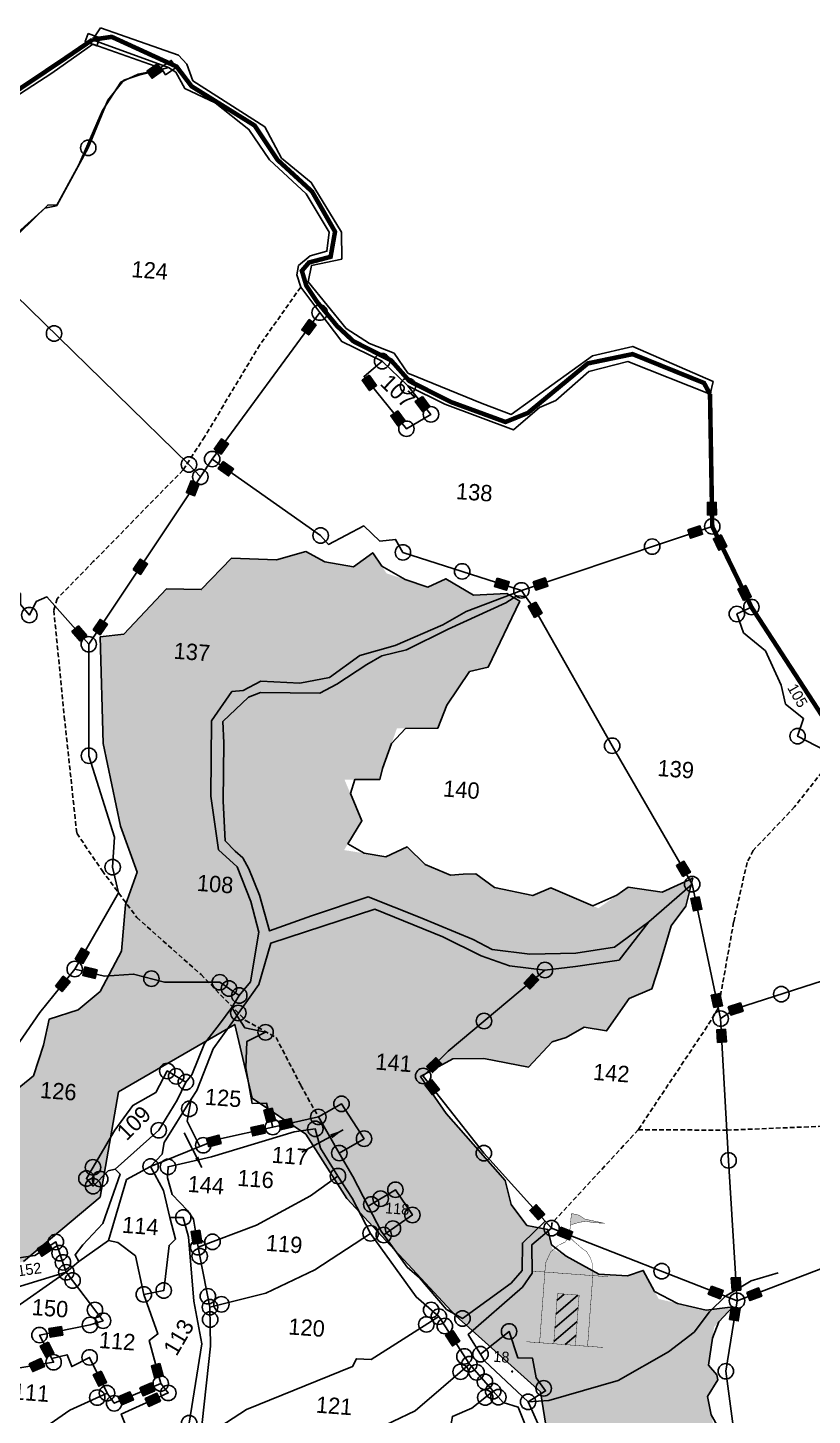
# Model space of a CAD drawing. Header units: metres. Extents: x 29 to 320633, y 17 to 1867657.
# Drawn here: x 318094 to 318957, y 1866072 to 1867597 of the extents above; entities that cross this region are included whole.
import ezdxf

# ---------------------------------------------------------------- set-up
doc = ezdxf.new("R2010")
doc.units = ezdxf.units.M
doc.header["$MEASUREMENT"] = 0
doc.linetypes.add('DASHDOT', pattern=[1, 0.5, -0.25, 0, -0.25])
doc.linetypes.add('DASHED', pattern=[0.75, 0.5, -0.25])
for name, color, linetype in [('LINE_FOOTPATH', 1, 'DASHED'), ('LINE_WATER', 4, 'Continuous'), ('OFF', 1, 'Continuous'), ('POLY_HATCH', 12, 'Continuous'), ('POLY_PARCEL', 6, 'Continuous'), ('POLY_WATER', 4, 'Continuous'), ('SYM_ARROW', 1, 'Continuous'), ('SYM_STONE', 1, 'Continuous'), ('SYM_WELL', 1, 'Continuous'), ('SYM_WORSHIP', 1, 'Continuous'), ('TEXT_PARCEL', 7, 'Continuous'), ('V_BOUND_LINE', 7, 'Continuous'), ('V_BOUND_STREAM_LINE', 7, 'DASHDOT')]:
    doc.layers.add(name, color=color, linetype=linetype)
doc.styles.get("Standard").update_dxf_attribs({"font": 'arial.ttf'})
doc.styles.add('TEXT_MAP', font='KRDEV050.TTF')
doc.dimstyles.get("Standard").update_dxf_attribs({"dimtxt": 0.18, "dimasz": 0.18, "dimexe": 0.18, "dimexo": 0.0625, "dimgap": 0.09, "dimtad": 0, "dimtih": 1, "dimtoh": 1, "dimdec": 4, "dimzin": 0, "dimdsep": 46, "dimtxsty": 'Standard', "dimcen": 0.09, "dimadec": 0, "dimazin": 0, "dimtfac": 1, "dimtdec": 4, "dimtofl": 0, "dimtmove": 0, "dimatfit": 3, "dimfxl": 1, "dimtolj": 1, "dimtzin": 0, "dimarcsym": 0})

# ---------------------------------------------------------------- blocks, each defined once
blk = doc.blocks.new('TEMPLE')
at = {"linetype": 'Continuous'}
blk.add_hatch(color=256, dxfattribs=at).paths.add_polyline_path([(0.282, 5.695), (0.6, 5.748), (0.952, 5.712), (1.393, 5.73), (0.494, 5.853), (0.212, 6.012), (-0.141, 6.064), (-0.149, 5.551), (-0.088, 5.554)])
h = blk.add_hatch(dxfattribs=at)
h.set_pattern_fill('ANSI31', color=256, scale=3.6, style=0)
h.set_pattern_definition([(45, (-94.63405, -100.65248), (-0.318198, 0.318198), [])])
h.paths.add_polyline_path([(-0.511, 2.324), (-0.511, 0), (0.494, 0), (0.494, 2.324)])
at = {"linetype": 'Continuous', "const_width": 0.018}
for points in [[(-0.159, 4.99), (-0.141, 6.064), (0.212, 6.012), (0.494, 5.853), (1.393, 5.73), (0.952, 5.712), (0.6, 5.748), (0.282, 5.695), (-0.088, 5.554), (-0.149, 5.551)], [(-1.164, 3.275), (-1.164, 3.687), (-0.97, 4.216), (-0.635, 4.55), (-0.335, 4.726), (-0.159, 4.99), (0.053, 4.797), (0.459, 4.497), (0.688, 4.356), (0.882, 4.092), (1.023, 3.758), (1.058, 3.275)], [(-1.781, 3.275), (1.746, 3.275)], [(-1.164, 0), (-1.164, 3.275)], [(1.058, 0), (1.058, 3.275)], [(-0.511, 0), (-0.511, 2.324), (0.494, 2.324), (0.494, 0)], [(-1.781, 0), (1.781, 0)]]:
    blk.add_lwpolyline(points, dxfattribs=at)
blk = doc.blocks.new('PAKKAWELL')
blk.add_circle((0, 0), 0.181)
blk = doc.blocks.new('STONE')
blk.add_circle((0, 0), 0.851)
blk = doc.blocks.new('STONESQUAREFILLED')
blk.add_hatch(color=256).paths.add_polyline_path([(0.7, -0.48), (0.7, 0.48), (-0.7, 0.48), (-0.7, -0.48)])
blk.add_lwpolyline([(-0.7, 0.48), (0.7, 0.48), (0.7, -0.48), (-0.7, -0.48)], close=True)
blk = doc.blocks.new('STONESQUARE')
blk.add_lwpolyline([(-0.7, 0.48), (0.7, 0.48), (0.7, -0.48), (-0.7, -0.48)], close=True)
blk = doc.blocks.new('TEXTARROW')
blk.add_leader([(0.04, -0.01), (8.68, -0.01)], dimstyle='Standard', override={"dimtxt": 2.5, "dimasz": 2.5, "dimexe": 1.25, "dimexo": 0.625, "dimgap": 0.625, "dimtad": 1, "dimtih": 0, "dimtoh": 0, "dimzin": 8, "dimcen": 2.5, "dimtofl": 1})
blk = doc.blocks.new('6548')
at = {"layer": 'POLY_HATCH'}
h = blk.add_hatch(dxfattribs=at)
h.set_pattern_fill('ZIGZAG', color=256, scale=5.810502, angle=-5.7146, style=0)
h.set_pattern_definition([(354.2854, (316787.528, 1863830.558), (20.19363, 16.51969), [18.44834, -18.44834]), (84.2854, (316805.885, 1863828.722), (-16.51969, 20.19363), [18.44834, -18.44834])])
h.paths.add_polyline_path([(318365.4, 1866496.9), (318381.9, 1866417.9), (318438.3, 1866377.8), (318480.3, 1866308.1), (318593.6, 1866179.6), (318682, 1866096.1), (318697.8, 1865979.9), (318715.7, 1865876.8), (318735.2, 1865788.8), (318755.4, 1865721.4), (318748.5, 1865673.1), (318745.9, 1865627.3), (318765.7, 1865597), (318794.6, 1865575.6), (318780.3, 1865550.1), (318783.4, 1865518.8), (318806.8, 1865484.1), (318811.6, 1865443), (318847.1, 1865404.3), (318862, 1865367.7), (318854.5, 1865298.9), (318864.5, 1865226.9), (318845.2, 1865164.8), (318877.6, 1865096.1), (318955.4, 1865025.7), (319046.5, 1864978.7), (319118.9, 1864956.7), (319185, 1864963), (319234.3, 1864960.4), (319262.6, 1864987.4), (319256.2, 1865027.3), (319286.2, 1865056.5), (319295.3, 1865100.5), (319284.1, 1865134), (319303.8, 1865167.1), (319300.2, 1865198.5), (319272.2, 1865228.2), (319251.6, 1865250.2), (319264.1, 1865271.7), (319302.3, 1865287.8), (319339.2, 1865236.6), (319370.4, 1865183.2), (319456.8, 1865154.1), (319494.5, 1865131.6), (319533.4, 1865137.3), (319573.7, 1865174.2), (319620.9, 1865124.7), (319645.5, 1865064.8), (319687.6, 1865065.4), (319755.9, 1865121.2), (319854.3, 1865174), (319925.7, 1865232.3), (319962.3, 1865261), (319978.1, 1865283.2), (320001.7, 1865298.5), (320012.5, 1865318.3), (320027.2, 1865344.4), (320041.8, 1865357.3), (320046.1, 1865378.9), (320039.7, 1865402.7), (320029.2, 1865419.2), (320005.2, 1865446), (320010.4, 1865474), (319988.3, 1865506), (319984.5, 1865535), (319989.7, 1865553.3), (319977.8, 1865577.6), (319949.6, 1865593.7), (319947.8, 1865609.3), (319925.3, 1865616.6), (319934.9, 1865646.5), (319941.7, 1865670.1), (319932.6, 1865700.6), (319937.1, 1865745.5), (319932.5, 1865776.9), (319919.5, 1865801.3), (319900.9, 1865824.1), (319898.8, 1865847.5), (319889.8, 1865878.7), (319888, 1865912.5), (319847.7, 1865927), (319836.6, 1865922.1), (319830.8, 1865900.7), (319828.8, 1865884), (319791.5, 1865897.8), (319766.3, 1865929.8), (319750.9, 1865967.7), (319742.8, 1865998.5), (319721.5, 1866023.3), (319716, 1865983.8), (319704.1, 1865975.8), (319696.8, 1865957.4), (319701.1, 1865902.8), (319673.8, 1865887.7), (319681.3, 1865864.6), (319705, 1865836.9), (319705.7, 1865807.3), (319696.8, 1865785.8), (319725.5, 1865701.2), (319758.4, 1865625.6), (319778.4, 1865537.6), (319813.7, 1865521.2), (319830.5, 1865483.1), (319857.2, 1865467.5), (319846.7, 1865441.7), (319812.4, 1865439.6), (319803.5, 1865416.8), (319771.5, 1865393.4), (319743.8, 1865389.7), (319743.1, 1865338.6), (319702.9, 1865326.8), (319665.5, 1865354), (319619.7, 1865420.3), (319585.1, 1865462.4), (319548.5, 1865459.8), (319494.2, 1865484.7), (319483.6, 1865484.8), (319444.9, 1865482.5), (319416, 1865511.2), (319375.5, 1865507.8), (319340.1, 1865517.7), (319314.4, 1865531), (319301.1, 1865531.9), (319258, 1865534.8), (319232.9, 1865552), (319188.8, 1865546), (319170.3, 1865566.1), (319136.3, 1865566.2), (319094.4, 1865549), (319053.1, 1865564.5), (318982.5, 1865547.3), (318954.1, 1865569.3), (318946.4, 1865599.4), (318927.1, 1865644.2), (318933.6, 1865701.5), (318924.3, 1865726.8), (318938.5, 1865777.2), (318909.3, 1865791), (318891.7, 1865819.1), (318910.1, 1865851.9), (318892.8, 1865892.3), (318873.5, 1865914.3), (318872.7, 1865949.3), (318889.7, 1865973.9), (318879.6, 1865995.9), (318864.9, 1866014.7), (318866.3, 1866053.9), (318860.4, 1866086.5), (318871.8, 1866104), (318871.1, 1866109.5), (318862.4, 1866120.2), (318869.4, 1866160.7), (318890, 1866181.7), (318861.3, 1866179), (318811, 1866192.1), (318795.2, 1866223), (318778.1, 1866217.8), (318747.8, 1866220.3), (318698.6, 1866248.7), (318694.5, 1866269.2), (318672.2, 1866274.2), (318655.9, 1866297.2), (318650.1, 1866322.8), (318588.9, 1866396.2), (318562.5, 1866436.2), (318597.5, 1866454.1), (318630.6, 1866453.6), (318678, 1866443.3), (318704.2, 1866469.8), (318719.1, 1866473.8), (318738.9, 1866484.3), (318762.6, 1866479.8), (318787.5, 1866514), (318812, 1866523.4), (318820.8, 1866548.8), (318834.6, 1866590.3), (318850.5, 1866610.8), (318858.8, 1866640.6), (318825.8, 1866626.4), (318789.7, 1866632.8), (318757.2, 1866611.1), (318706.9, 1866634.2), (318687.4, 1866626.4), (318646.9, 1866636), (318627.3, 1866651.3), (318613.7, 1866651.1), (318599.9, 1866650.4), (318573.3, 1866662.7), (318554.5, 1866681.9), (318531.4, 1866671.8), (318487.1, 1866680.2), (318506.9, 1866710.9), (318489.5, 1866755.2), (318526, 1866754.7), (318546.8, 1866808.6), (318590.6, 1866808), (318600.7, 1866832.3), (318626, 1866867.5), (318646.1, 1866871.6), (318681.5, 1866941.4), (318667.8, 1866949.6), (318632.4, 1866949), (318603.1, 1866967.2), (318583.9, 1866958.8), (318540, 1866974.6), (318525.9, 1866997), (318504.7, 1866982.6), (318474.2, 1866988.5), (318454.2, 1867000.1), (318422.9, 1866992.2), (318374.7, 1866995), (318341.6, 1866962.3), (318304.4, 1866964), (318257.5, 1866916.8), (318232.4, 1866914.6), (318232.7, 1866800.6), (318249, 1866711.8), (318265.2, 1866662.1), (318252, 1866627.6), (318246.3, 1866578.2), (318222.5, 1866535.8), (318198.7, 1866517), (318167.4, 1866507.8), (318160.6, 1866479.9), (318149.2, 1866447.7), (318115.6, 1866421.7), (318106.3, 1866385.5), (318090.2, 1866371.3), (318031.7, 1866405.7), (318017.4, 1866434), (317965.7, 1866455.1), (317954, 1866492.9), (317932, 1866477.2), (317919.2, 1866487.4), (317901.6, 1866498.5), (317933.7, 1866574.7), (317998.7, 1866614.7), (318014.8, 1866677.4), (318077.7, 1866731.7), (318088.1, 1866757.1), (318070.4, 1866759.6), (318031.5, 1866772.9), (317995.5, 1866758.8), (317966.5, 1866766.2), (317949.4, 1866767.8), (317945.8, 1866737.1), (317919.2, 1866724.7), (317893.2, 1866725.3), (317867.1, 1866704), (317836.2, 1866699.5), (317814.2, 1866712.1), (317793, 1866728.3), (317769.1, 1866722.3), (317735, 1866727.3), (317707.6, 1866736.3), (317683.2, 1866713.7), (317677.3, 1866688.2), (317685.5, 1866662.1), (317700.5, 1866636.2), (317696.9, 1866607.5), (317685.3, 1866589.7), (317697.8, 1866567.5), (317669.5, 1866511.6), (317684.4, 1866486.8), (317686.7, 1866441.5), (317736.6, 1866389.2), (317800.5, 1866340.7), (317847.9, 1866294), (317878.6, 1866258.8), (317925.8, 1866194.2), (317942, 1866133.8), (317935.6, 1866093.5), (317935.9, 1866093.5), (317952.6, 1866096.4), (317961.5, 1866107.9), (317981.9, 1866144), (318035.2, 1866187.5), (318081.2, 1866237.8), (318133.4, 1866249.4), (318216.9, 1866316.3), (318239.5, 1866428.1)])
h.paths.add_polyline_path([(319039.8, 1865329.5), (319059.3, 1865340.5), (319070.3, 1865348.2), (319074.4, 1865320), (319066, 1865298.9), (319057.9, 1865257), (319067.3, 1865250.4), (319096.7, 1865238.7), (319101.8, 1865213.6), (319099.4, 1865190), (319133.1, 1865166.4), (319140.2, 1865134), (319131.2, 1865082), (319058.5, 1865092.1), (319048.9, 1865107.8), (319048.3, 1865122.2), (319031.1, 1865154.6), (319014.8, 1865176.4), (319027.9, 1865237), (318993.5, 1865259.3), (319002.2, 1865294.4), (318999.7, 1865319.2)], flags=16)
at = {"layer": 'LINE_FOOTPATH', "ltscale": 10}
for points in [[(318456.1, 1867282.5), (318410.9, 1867222.1), (318349.5, 1867125.7), (318325.3, 1867090.3), (318227, 1866995.1), (318187.2, 1866956.5), (318183.5, 1866943.9), (318191.8, 1866830.5), (318201.9, 1866705.4), (318228, 1866664.9), (318263.7, 1866613.9), (318330.8, 1866551.1), (318377.2, 1866500.9), (318409.3, 1866481.9), (318434.4, 1866430.1), (318452.3, 1866395.9)], [(319014.1, 1866767.8), (318969.6, 1866714), (318924.3, 1866668.6), (318917.3, 1866655.9), (318901.3, 1866592.6), (318882.6, 1866501.2), (318870.3, 1866482.1), (318793.7, 1866373.4), (318698.9, 1866275.8), (318698.4, 1866270.7)], [(318793.7, 1866373.4), (318888.4, 1866370.6), (319061.6, 1866373.1), (319166, 1866375.3), (319210.5, 1866373.7)]]:
    blk.add_lwpolyline(points, dxfattribs=at)
at = {"layer": 'LINE_WATER'}
for points in [[(318882.3, 1866193.3), (318910.1, 1866208.9), (318939.4, 1866216.8)], [(318668.6, 1866085.8), (318690.9, 1866086.6), (318765.4, 1866106.1), (318765.4, 1866106.1), (318820.1, 1866135.3), (318847.9, 1866155.7), (318864.7, 1866177.1), (318882.3, 1866193.3)]]:
    blk.add_lwpolyline(points, dxfattribs=at)
at = {"layer": 'OFF'}
for points in [[(318249.4, 1867565.2), (318240.4, 1867552.6)], [(318894.3, 1867170.4), (318890.5, 1867157.1)]]:
    blk.add_lwpolyline(points, dxfattribs=at)
at = {"layer": 'POLY_HATCH'}
for points in [[(318697.8, 1865979.9), (318682, 1866096.1), (318593.6, 1866179.6), (318480.3, 1866308.1), (318438.3, 1866377.8), (318381.9, 1866417.9), (318365.4, 1866496.9), (318365.4, 1866496.9), (318365.4, 1866496.9), (318239.5, 1866428.1), (318216.9, 1866316.3), (318133.4, 1866249.4)], [(318147.6, 1867488.2), (318196.2, 1867517.9), (318240.6, 1867547.7), (318312.6, 1867520.4), (318305.8, 1867517.7), (318288.2, 1867514.7), (318269.5, 1867506.5), (318249.3, 1867476.7), (318222.4, 1867419.3), (318197.3, 1867376.2), (318184.8, 1867373.8), (318155.1, 1867348.2)], [(318115.6, 1866421.7), (318149.2, 1866447.7), (318160.6, 1866479.9), (318167.4, 1866507.8), (318198.7, 1866517), (318222.5, 1866535.8), (318246.3, 1866578.2), (318252, 1866627.6), (318265.2, 1866662.1), (318249, 1866711.8), (318232.7, 1866800.6), (318232.4, 1866914.6), (318257.5, 1866916.8), (318304.4, 1866964), (318341.6, 1866962.3), (318374.7, 1866995), (318422.9, 1866992.2), (318454.2, 1867000.1), (318474.2, 1866988.5), (318504.7, 1866982.6), (318525.9, 1866997), (318535.1, 1866982.4), (318559.9, 1866967.4), (318583.9, 1866958.8), (318603.1, 1866967.2), (318632.4, 1866949), (318667.8, 1866949.6), (318681.5, 1866941.4), (318646.1, 1866871.6), (318626, 1866867.5), (318600.7, 1866832.3), (318590.6, 1866808), (318556.1, 1866808.5), (318540.7, 1866792.7), (318530.4, 1866766.1), (318527.2, 1866754.7), (318500.3, 1866755.1), (318495.3, 1866740.4), (318506.9, 1866710.9), (318491.4, 1866686.8), (318508.3, 1866676.2), (318531.4, 1866671.8), (318554.5, 1866681.9), (318573.3, 1866662.7), (318599.9, 1866650.4), (318613.7, 1866651.1), (318627.3, 1866651.3), (318646.9, 1866636), (318687.4, 1866626.4), (318706.9, 1866634.2), (318751.2, 1866613.8), (318777.1, 1866624.4), (318789.7, 1866632.8), (318825.8, 1866626.4), (318858.8, 1866640.6), (318850.5, 1866610.8), (318834.6, 1866590.3), (318820.8, 1866548.8), (318812, 1866523.4), (318787.5, 1866514), (318762.6, 1866479.8), (318738.9, 1866484.3), (318719.1, 1866473.8), (318704.2, 1866469.8), (318678, 1866443.3), (318630.6, 1866453.6), (318597.5, 1866454.1), (318562.5, 1866436.2), (318588.9, 1866396.2), (318650.1, 1866322.8), (318655.9, 1866297.2), (318672.2, 1866274.2), (318694.5, 1866269.2), (318697.8, 1866252.9), (318713.1, 1866240.4), (318747.8, 1866220.3), (318778.1, 1866217.8), (318795.2, 1866223), (318806.8, 1866200.4), (318831, 1866186.9), (318861.3, 1866179), (318890, 1866181.7), (318874.6, 1866166), (318867.3, 1866148.7), (318862.4, 1866120.2), (318871.1, 1866109.5), (318871.8, 1866104), (318860.4, 1866086.5), (318863.9, 1866066.8), (318870.8, 1866053.5)]]:
    blk.add_lwpolyline(points, dxfattribs=at)
at = {"layer": 'POLY_PARCEL'}
for points in [[(318105.2, 1867328.7), (318132.4, 1867336.8), (318157, 1867348.4), (318172.2, 1867362.1), (318188, 1867377.1), (318198.1, 1867377.3), (318232.9, 1867437.2), (318255, 1867487.6), (318272.8, 1867508.6), (318289, 1867513.3), (318306, 1867517.4), (318320.8, 1867520.7)], [(318343.7, 1867082.7), (318331.9, 1867096.2), (318105.2, 1867328.7)], [(318356.8, 1867101.4), (318475.7, 1867254.9)], [(318541.1, 1867201.3), (318521.4, 1867185.6), (318565.2, 1867128.5), (318591.8, 1867143.2), (318568, 1867174.1)], [(318356.8, 1867101.4), (318343.7, 1867082.7)], [(318683.6, 1866952.7), (318558.1, 1866996.5), (318550.5, 1867010.5), (318533.7, 1867009.2), (318516.9, 1867025.9), (318478.6, 1867007), (318470.6, 1867016.8), (318356.8, 1867101.4)], [(318343.7, 1867082.7), (318219.9, 1866907)], [(318031.5, 1867024.8), (318099.9, 1866987.4), (318106.8, 1866979), (318148.3, 1866962.9), (318147.9, 1866951.4), (318157.2, 1866939.8), (318165, 1866954), (318176.5, 1866958.9), (318219.9, 1866907)], [(318889.3, 1867015.8), (318683.6, 1866952.7)], [(318688, 1866946.2), (318697.8, 1866931.7), (318776.4, 1866784.3), (318858.1, 1866634.3)], [(318928.9, 1866928.6), (318913.2, 1866921.6), (318919.6, 1866901.3), (318942.8, 1866881.3), (318958.7, 1866844.2), (318962.8, 1866824), (318981.6, 1866808.1), (318974.7, 1866789.4), (319014.1, 1866767.8), (319023, 1866775.6)], [(318219.9, 1866907), (318217, 1866787.9), (318242.1, 1866700.1), (318239.3, 1866668.3), (318244.7, 1866640.8), (318196, 1866560.5)], [(318810.7, 1866595.2), (318858.1, 1866634.3)], [(318858.1, 1866634.3), (318884.8, 1866489.9)], [(318884.8, 1866489.9), (318901.1, 1866499.8), (319089.4, 1866555.2), (319205.8, 1866585.5)], [(318196, 1866560.5), (318157.5, 1866515.1), (318074.6, 1866401.3)], [(318196, 1866560.5), (318227.5, 1866552.1), (318258.8, 1866553.5), (318291.4, 1866544.1), (318350.7, 1866542.4), (318371.1, 1866527.7)], [(318691.9, 1866278.3), (318628.1, 1866352.7), (318565.4, 1866436.7), (318592.6, 1866462.6), (318698.4, 1866546.6)], [(318371.1, 1866527.7), (318362.7, 1866515.3)], [(318362.7, 1866515.3), (318368, 1866506.4)], [(318368, 1866506.4), (318376.1, 1866493.1), (318398.2, 1866487.7), (318377.9, 1866478.3), (318376.1, 1866450.4), (318381.9, 1866412.2), (318397.2, 1866412.1), (318403.3, 1866386.3)], [(318884.8, 1866489.9), (318889.4, 1866338.2), (318894.6, 1866188.1)], [(318233.9, 1866345.7), (318226.1, 1866343.9), (318209.7, 1866328.1), (318202.8, 1866336.5), (318234.5, 1866387.4), (318254.2, 1866413.3), (318279.4, 1866426.5), (318292.1, 1866449.1), (318311.6, 1866436.6)], [(318316.7, 1866418.4), (318312.1, 1866394.8), (318325, 1866367.5)], [(318452.3, 1866395.9), (318477.4, 1866409.2), (318500.5, 1866371.4), (318473.7, 1866356.7)], [(318320.3, 1866260), (318383.3, 1866281.9), (318441.8, 1866311.8), (318471.6, 1866332.2)], [(318503.1, 1866299.1), (318532.6, 1866316), (318550.1, 1866288.6), (318518.9, 1866268)], [(318260.9, 1866211.1), (318282.3, 1866214.7), (318289.3, 1866262.8), (318296.4, 1866269.4), (318290.9, 1866292.5)], [(318112.1, 1866251.5), (318145.6, 1866255.7), (318168.4, 1866269.5), (318178.7, 1866236.9)], [(318224.6, 1866269.7), (318234.5, 1866267.3), (318253.1, 1866252.5), (318260.9, 1866211.1)], [(318331.3, 1866195.7), (318391.2, 1866209), (318444.5, 1866232.5), (318504.9, 1866270.1)], [(318894.6, 1866188.1), (318698.4, 1866270.7)], [(318894.6, 1866188.1), (319014, 1866230.2), (319144.8, 1866271.6)], [(318178.7, 1866236.9), (318216.7, 1866184.1), (318202.6, 1866179.9), (318148.4, 1866170.5), (318160.8, 1866145.1)], [(318178.7, 1866236.9), (318192.4, 1866248.1)], [(318276.6, 1866115.5), (318265.3, 1866161.9), (318275, 1866168.6), (318260.9, 1866211.1)], [(318324.2, 1866058.8), (318367.4, 1866085.3), (318482, 1866128.5), (318486.4, 1866136.5), (318502.2, 1866135.3), (318575.5, 1866179.3)], [(318926.4, 1865756.5), (318905.1, 1865885.2), (318880.7, 1866113.1), (318894.6, 1866188.1)], [(318619, 1866138.1), (318650.2, 1866161.6), (318658.7, 1866133.3), (318674.6, 1866132.2), (318677.7, 1866111.2), (318687.5, 1866097), (318668.6, 1866085.8)], [(318160.8, 1866145.1), (318177.3, 1866148.8), (318182, 1866136), (318201.3, 1866145.3), (318218.9, 1866106.6)], [(318160.8, 1866145.1), (318162.7, 1866141.1), (318124.4, 1866135.6)], [(318343.5, 1865999.9), (318499.2, 1866057.7), (318547.8, 1866079.4), (318606.9, 1866127.7)], [(318111, 1866045), (318178.9, 1866089.6), (318218.9, 1866106.6)], [(318218.9, 1866106.6), (318226.3, 1866095.6), (318276.6, 1866115.5)], [(318276.6, 1866115.5), (318284.4, 1866105.2), (318233.6, 1866083.9), (318246.5, 1866048.4)], [(318355.2, 1865940.3), (318510.5, 1866006.9), (318517.6, 1865998.2), (318572.2, 1866031.1), (318567.5, 1866048.6), (318585.1, 1866060.9), (318587.4, 1866072.4), (318608.3, 1866080.6), (318631.5, 1866098.2)]]:
    blk.add_lwpolyline(points, dxfattribs=at)
at = {"layer": 'POLY_WATER'}
for points in [[(318249.4, 1867565.2), (318331.9, 1867533.7), (318340.4, 1867523.7), (318346.4, 1867506), (318422.2, 1867454.8), (318439.2, 1867420.9), (318470.3, 1867394.1), (318501.2, 1867340.1), (318500.7, 1867311.5), (318468.2, 1867305.3), (318464.1, 1867288.1), (318503.5, 1867237.3), (318528, 1867220.7), (318554.1, 1867209.5), (318568.3, 1867187.7), (318646.8, 1867153.2), (318677.5, 1867141), (318766, 1867201.3), (318809.2, 1867210.2), (318894.3, 1867170.4)], [(318240.4, 1867552.6), (318320.8, 1867520.7)], [(318320.8, 1867520.7), (318328.5, 1867515.7), (318337.6, 1867498), (318369.8, 1867481.8), (318405, 1867452.4), (318426.2, 1867419.4), (318464.5, 1867382.1), (318487.9, 1867340.4), (318485.1, 1867320.2), (318466.9, 1867315.8), (318454.5, 1867305.7), (318452.4, 1867296), (318456.1, 1867282.5), (318475.7, 1867254.9)], [(318475.7, 1867254.9), (318498.5, 1867223.3), (318541.1, 1867201.3)], [(318541.1, 1867201.3), (318568, 1867174.1)], [(318568, 1867174.1), (318607, 1867153.6), (318679.6, 1867124.3), (318707.9, 1867147.4), (318725.7, 1867154.6), (318761.7, 1867184.8), (318803.5, 1867194.1), (318890.5, 1867157.1)], [(318371.1, 1866527.7), (318383.3, 1866541.9), (318393.6, 1866594.7), (318386.1, 1866627.9), (318372.3, 1866665.1), (318352.8, 1866684), (318346, 1866741.5), (318348.8, 1866822), (318371.6, 1866852.7), (318383.6, 1866853.4), (318402.6, 1866862.9), (318444.2, 1866859.6), (318476.2, 1866865), (318509.2, 1866887.5), (318547.2, 1866897.3), (318598.9, 1866917.9), (318623.9, 1866931.7), (318683.6, 1866952.7)], [(318688, 1866946.2), (318678.5, 1866947.1), (318666.7, 1866939.9), (318604.3, 1866913.2), (318559.2, 1866892.4), (318532.7, 1866886.5), (318516.6, 1866877.8), (318483.7, 1866857.6), (318465.3, 1866848.6), (318402, 1866850.8), (318389, 1866846.2), (318361.2, 1866821), (318361.4, 1866798), (318359.3, 1866735.7), (318360.4, 1866693.2), (318370.6, 1866681.9), (318378.5, 1866674.7), (318384.8, 1866662.7), (318395.6, 1866634.2), (318405.3, 1866595.8), (318450.5, 1866611), (318511.5, 1866629.5), (318566.6, 1866606), (318622.7, 1866581.2), (318642.5, 1866570.1), (318682.7, 1866564.1), (318731.8, 1866563.9), (318773.2, 1866569), (318810.7, 1866595.2)], [(318683.6, 1866952.7), (318688, 1866946.2)], [(318698.4, 1866546.6), (318660.7, 1866552.2), (318630.7, 1866563.5), (318590.3, 1866585), (318518.2, 1866616.4), (318406.3, 1866582.9), (318392.2, 1866539.1), (318368, 1866506.4)], [(318698.4, 1866546.6), (318731, 1866549.6), (318777.9, 1866555.2), (318810.7, 1866595.2)], [(318362.7, 1866515.3), (318349.2, 1866497.6), (318332.5, 1866477.3), (318318.2, 1866444.4), (318311.6, 1866436.6)], [(318316.7, 1866418.4), (318323, 1866427.5), (318341.9, 1866471.6), (318367.1, 1866505.1)], [(318368, 1866506.4), (318367.1, 1866505.1)], [(318311.6, 1866436.6), (318301.7, 1866417.5), (318281.4, 1866386), (318233.9, 1866345.7)], [(318271.7, 1866347.5), (318284.3, 1866360.5), (318286.8, 1866372.8), (318316.7, 1866418.4)], [(318320.3, 1866260), (318316, 1866290), (318309.9, 1866299.6), (318294, 1866316.9), (318289.4, 1866335.1), (318290.3, 1866346.7), (318337, 1866356.3), (318426, 1866380.5), (318448.7, 1866383.2), (318453.6, 1866362.4), (318471.6, 1866332.2)], [(318403.3, 1866386.3), (318344.9, 1866374.9), (318325, 1866367.5)], [(318452.3, 1866395.9), (318403.3, 1866386.3)], [(318473.7, 1866356.7), (318452.3, 1866395.9)], [(318325, 1866367.5), (318271.7, 1866347.5)], [(318503.1, 1866299.1), (318487.6, 1866331.2), (318473.7, 1866356.7)], [(318233.9, 1866345.7), (318238.8, 1866340.2), (318219.1, 1866288), (318197.2, 1866265.8), (318188.5, 1866255.2), (318192.4, 1866248.1)], [(318224.6, 1866269.7), (318245.5, 1866334.3), (318271.7, 1866347.5)], [(318271.7, 1866347.5), (318284.7, 1866321.5), (318290.9, 1866292.5)], [(318471.6, 1866332.2), (318486.3, 1866308.3), (318504.9, 1866270.1)], [(318518.9, 1866268), (318516.1, 1866272), (318503.1, 1866299.1)], [(318290.9, 1866292.5), (318305.2, 1866292.1), (318310.1, 1866271.2), (318314.3, 1866202.4), (318321.4, 1866156.6), (318305.9, 1866072.4)], [(318192.4, 1866248.1), (318224.6, 1866269.7)], [(318504.9, 1866270.1), (318551.8, 1866200.9), (318575.5, 1866179.3)], [(318691.9, 1866278.3), (318666.8, 1866255.6), (318665.9, 1866226.3), (318653.6, 1866213.2), (318600.8, 1866176.7), (318584.1, 1866186.7), (318555.8, 1866221.3), (318543.2, 1866232.9), (318518.9, 1866268)], [(318619, 1866138.1), (318606.4, 1866159.5), (318665.8, 1866208.6), (318676.3, 1866223.2), (318677, 1866253.5), (318698.4, 1866270.7)], [(318698.4, 1866270.7), (318691.9, 1866278.3)], [(318331.3, 1866195.7), (318321.7, 1866250.4), (318320.3, 1866260)], [(318107.8, 1866180.9), (318114.4, 1866194.5), (318178.7, 1866236.9)], [(318178.7, 1866236.9), (318124.8, 1866221.9)], [(318324.2, 1866058.8), (318319.7, 1866072.7), (318330.8, 1866154), (318331.3, 1866195.7)], [(318575.5, 1866179.3), (318606.9, 1866127.7)], [(318668.6, 1866085.8), (318623.3, 1866130.7), (318619, 1866138.1)], [(318606.9, 1866127.7), (318631.5, 1866098.2)], [(318631.5, 1866098.2), (318641.8, 1866085.8), (318657.7, 1866080.6), (318672.7, 1866040), (318683.5, 1865999.7)], [(318783.9, 1865731.5), (318740, 1865834.7), (318710.9, 1865904.3), (318699, 1865995.3), (318699.6, 1866011.6), (318668.6, 1866085.8)]]:
    blk.add_lwpolyline(points, dxfattribs=at)
at = {"layer": 'V_BOUND_LINE', "const_width": 4.84}
for points in [[(318068.8, 1867465.3), (318106.5, 1867467.3), (318209.9, 1867532.9), (318240.4, 1867552.6)], [(318890.5, 1867157.1), (318889.3, 1867015.8)], [(318889.3, 1867015.8), (318928.9, 1866928.6)], [(318928.9, 1866928.6), (319023, 1866775.6)]]:
    blk.add_lwpolyline(points, dxfattribs=at)
at = {"layer": 'V_BOUND_STREAM_LINE', "ltscale": 10, "const_width": 4.84}
blk.add_lwpolyline([(318240.4, 1867552.6), (318261, 1867555.1), (318329.5, 1867521.6), (318345, 1867500.1), (318411.3, 1867456.5), (318434.8, 1867419.2), (318470.9, 1867384.3), (318494.3, 1867340.9), (318488.9, 1867314.2), (318465.6, 1867308.7), (318457.8, 1867300), (318462.1, 1867284.1), (318472.9, 1867266.9), (318493.9, 1867240.1), (318510.9, 1867223.4), (318550.8, 1867201.8), (318569.7, 1867179.3), (318613.5, 1867155.8), (318671.2, 1867133), (318695.3, 1867142), (318760.8, 1867193.3), (318808.9, 1867202), (318884.4, 1867169.2), (318890.5, 1867157.1)], dxfattribs=at)
at = {"layer": 'SYM_ARROW'}
for p, xscale, yscale, zscale, rotation in [((318326.6, 1866344.8), 4.842085130982279, 4.842085130982279, 4.842085130982279, 115.6730782570793), ((318478.6, 1866381.4), 5.810502157178736, 5.810502157178736, 5.810502157178736, 207.0430954507574)]:
    blk.add_blockref('TEXTARROW', p, dxfattribs=dict(at, xscale=xscale, yscale=yscale, zscale=zscale, rotation=rotation))
at = {"layer": 'SYM_STONE'}
for name, p, xscale, yscale, zscale, rotation in [('STONESQUARE', (318240.4, 1867552.6), 9.684170261964562, 9.684170261964562, 9.684170261964562, 338.3673375048785), ('STONESQUAREFILLED', (318306, 1867517.4), 9.68417026196456, 9.68417026196456, 9.68417026196456, 34.64791506771804), ('STONESQUARE', (318320.8, 1867520.7), 9.68417026196456, 9.68417026196456, 9.68417026196456, 32.81262543979204), ('STONE', (318232.9, 1867437.2), 9.68417026196456, 9.68417026196456, 9.68417026196456, 354.2853873413339), ('STONE', (318475.7, 1867254.9), 9.68417026196456, 9.68417026196456, 9.68417026196456, 354.2853873413339), ('STONE', (318191.3, 1867239.9), 9.68417026196456, 9.68417026196456, 9.68417026196456, 354.2853873413339), ('STONESQUAREFILLED', (318463.8, 1867239.5), 9.68417026196456, 9.68417026196456, 9.68417026196456, 232.2493452571185), ('STONE', (318541.1, 1867201.3), 9.68417026196456, 9.68417026196456, 9.68417026196456, 354.2853873413339), ('STONESQUAREFILLED', (318526.8, 1867178.5), 9.684170261964562, 9.684170261964562, 9.684170261964562, 304.5615248433869), ('STONE', (318568, 1867174.1), 9.68417026196456, 9.68417026196456, 9.68417026196456, 354.2853873413339), ('STONESQUAREFILLED', (318583.1, 1867154.4), 9.684170261964562, 9.684170261964562, 9.684170261964562, 304.5615248433869), ('STONESQUAREFILLED', (318556.5, 1867139.8), 9.684170261964562, 9.684170261964562, 9.684170261964562, 304.5615248433869), ('STONE', (318591.8, 1867143.2), 9.68417026196456, 9.68417026196456, 9.68417026196456, 354.2853873413339), ('STONE', (318565.2, 1867128.5), 9.68417026196456, 9.68417026196456, 9.68417026196456, 354.2853873413339), ('STONE', (318356.8, 1867101.4), 9.68417026196456, 9.68417026196456, 9.68417026196456, 354.2853873413339), ('STONESQUAREFILLED', (318367, 1867114.6), 9.68417026196456, 9.68417026196456, 9.68417026196456, 52.24934525711765), ('STONE', (318331.9, 1867096.2), 9.68417026196456, 9.68417026196456, 9.68417026196456, 354.2853873413339), ('STONESQUAREFILLED', (318371.2, 1867090.7), 9.68417026196456, 9.68417026196456, 9.68417026196456, 323.3540843211225), ('STONE', (318343.7, 1867082.7), 9.68417026196456, 9.68417026196456, 9.68417026196456, 354.2853873413339), ('STONESQUAREFILLED', (318335.3, 1867070.8), 9.68417026196456, 9.68417026196456, 9.68417026196456, 247.0390515325463), ('STONESQUAREFILLED', (318889.4, 1867034.7), 9.68417026196456, 9.68417026196456, 9.68417026196456, 89.48879920309494), ('STONE', (318470.6, 1867016.8), 9.68417026196456, 9.68417026196456, 9.68417026196456, 354.2853873413339), ('STONE', (318889.3, 1867015.8), 9.68417026196456, 9.68417026196456, 9.68417026196456, 354.2853873413339), ('STONE', (318558.1, 1866996.5), 9.68417026196456, 9.68417026196456, 9.68417026196456, 354.2853873413339), ('STONESQUAREFILLED', (318870.9, 1867010.2), 9.684170261964562, 9.684170261964562, 9.684170261964562, 16.71776293345668), ('STONESQUAREFILLED', (318897.2, 1866998.3), 9.68417026196456, 9.68417026196456, 9.68417026196456, 294.463518029286), ('STONESQUAREFILLED', (318277.2, 1866988.4), 9.68417026196456, 9.68417026196456, 9.68417026196456, 54.84020310884477), ('STONE', (318824.5, 1866995.9), 9.68417026196456, 9.68417026196456, 9.68417026196456, 354.2853873413339), ('STONE', (318620.9, 1866974.6), 9.68417026196456, 9.68417026196456, 9.68417026196456, 354.2853873413339), ('STONESQUAREFILLED', (318662.9, 1866959.9), 9.684170261964562, 9.684170261964562, 9.684170261964562, 340.7563450893547), ('STONE', (318683.6, 1866952.7), 9.68417026196456, 9.68417026196456, 9.68417026196456, 354.2853873413339), ('STONESQUAREFILLED', (318704.2, 1866959), 9.68417026196456, 9.68417026196456, 9.68417026196456, 17.23835811636232), ('STONE', (318157.2, 1866939.8), 9.68417026196456, 9.68417026196456, 9.68417026196456, 354.2853873413339), ('STONESQUAREFILLED', (318922, 1866943.8), 9.684170261964562, 9.684170261964562, 9.684170261964562, 114.463518029286), ('STONESQUAREFILLED', (318232.6, 1866925), 9.68417026196456, 9.68417026196456, 9.68417026196456, 54.84020310884454), ('STONESQUAREFILLED', (318697.8, 1866931.7), 9.68417026196456, 9.68417026196456, 9.68417026196456, 298.0969421207969), ('STONE', (318928.9, 1866928.6), 9.68417026196456, 9.68417026196456, 9.68417026196456, 354.2853873413339), ('STONESQUAREFILLED', (318210.1, 1866918.7), 9.68417026196456, 9.68417026196456, 9.68417026196456, 129.9504928819444), ('STONE', (318913.2, 1866921.6), 9.68417026196456, 9.68417026196456, 9.68417026196456, 354.2853873413339), ('STONE', (318219.9, 1866907), 9.68417026196456, 9.68417026196456, 9.68417026196456, 354.2853873413339), ('STONE', (318974.7, 1866789.4), 9.68417026196456, 9.68417026196456, 9.68417026196456, 354.2853873413339), ('STONE', (318217, 1866787.9), 9.68417026196456, 9.68417026196456, 9.68417026196456, 354.2853873413339), ('STONE', (318776.4, 1866784.3), 9.68417026196456, 9.68417026196456, 9.68417026196456, 354.2853873413339), ('STONE', (318239.3, 1866668.3), 9.68417026196456, 9.68417026196456, 9.68417026196456, 354.2853873413339), ('STONESQUAREFILLED', (318849.1, 1866650.8), 9.68417026196456, 9.68417026196456, 9.68417026196456, 118.5659500259891), ('STONE', (318858.1, 1866634.3), 9.68417026196456, 9.68417026196456, 9.68417026196456, 354.2853873413339), ('STONESQUAREFILLED', (318862, 1866613.1), 9.68417026196456, 9.68417026196456, 9.68417026196456, 280.4720773602393), ('STONESQUAREFILLED', (318204.4, 1866574.4), 9.684170261964562, 9.684170261964562, 9.684170261964562, 58.73756872799224), ('STONE', (318196, 1866560.5), 9.68417026196456, 9.68417026196456, 9.68417026196456, 354.2853873413339), ('STONESQUAREFILLED', (318212.1, 1866556.2), 9.684170261964562, 9.684170261964562, 9.684170261964562, 345.1833035811139), ('STONESQUAREFILLED', (318182.8, 1866544.9), 9.684170261964562, 9.684170261964562, 9.684170261964562, 49.76366792224488), ('STONE', (318277.7, 1866548.1), 9.68417026196456, 9.68417026196456, 9.68417026196456, 354.2853873413339), ('STONE', (318350.7, 1866542.4), 9.68417026196456, 9.68417026196456, 9.68417026196456, 354.2853873413339), ('STONE', (318698.4, 1866546.6), 9.68417026196456, 9.68417026196456, 9.68417026196456, 354.2853873413339), ('STONE', (318360.3, 1866535.5), 9.68417026196456, 9.68417026196456, 9.68417026196456, 354.2853873413339), ('STONE', (318371.1, 1866527.7), 9.68417026196456, 9.68417026196456, 9.68417026196456, 354.2853873413339), ('STONESQUAREFILLED', (318683.4, 1866534.7), 9.68417026196456, 9.68417026196456, 9.68417026196456, 44.78102557706759), ('STONE', (318369.6, 1866509.1), 9.68417026196456, 9.68417026196456, 9.68417026196456, 354.2853873413339), ('STONESQUAREFILLED', (318881.2, 1866509.3), 9.68417026196456, 9.68417026196456, 9.68417026196456, 100.4720773602393), ('STONE', (318950.3, 1866514.3), 9.68417026196456, 9.68417026196456, 9.68417026196456, 354.2853873413339), ('STONE', (318631.9, 1866493.8), 9.68417026196456, 9.68417026196456, 9.68417026196456, 354.2853873413339), ('STONESQUAREFILLED', (318901.1, 1866499.8), 9.684170261964562, 9.684170261964562, 9.684170261964562, 16.39431756758832), ('STONE', (318398.2, 1866487.7), 9.68417026196456, 9.68417026196456, 9.68417026196456, 354.2853873413339), ('STONE', (318884.8, 1866489.9), 9.68417026196456, 9.68417026196456, 9.68417026196456, 354.2853873413339), ('STONESQUAREFILLED', (318885.4, 1866471.5), 9.684170261964558, 9.684170261964558, 9.684170261964558, 271.7235533085228), ('STONE', (318292.1, 1866449.1), 9.68417026196456, 9.68417026196456, 9.68417026196456, 354.2853873413339), ('STONE', (318301.5, 1866443.1), 9.68417026196456, 9.68417026196456, 9.68417026196456, 354.2853873413339), ('STONE', (318311.6, 1866436.6), 9.68417026196456, 9.68417026196456, 9.68417026196456, 354.2853873413339), ('STONE', (318565.4, 1866436.7), 9.68417026196456, 9.68417026196456, 9.68417026196456, 354.2853873413339), ('STONESQUAREFILLED', (318577.4, 1866448.1), 9.68417026196456, 9.68417026196456, 9.68417026196456, 42.55483970153584), ('STONESQUAREFILLED', (318574.6, 1866424.5), 9.68417026196456, 9.68417026196456, 9.68417026196456, 306.7312280315506), ('STONE', (318314.6, 1866408), 9.68417026196456, 9.68417026196456, 9.68417026196456, 354.2853873413339), ('STONE', (318477.4, 1866409.2), 9.68417026196456, 9.68417026196456, 9.68417026196456, 354.2853873413339), ('STONESQUAREFILLED', (318400.3, 1866398.9), 9.684170261964562, 9.684170261964562, 9.684170261964562, 283.3134056179056), ('STONE', (318452.3, 1866395.9), 9.68417026196456, 9.68417026196456, 9.68417026196456, 354.2853873413339), ('STONE', (318281.4, 1866386), 9.68417026196456, 9.68417026196456, 9.68417026196456, 354.2853873413339), ('STONESQUAREFILLED', (318387.4, 1866383.2), 9.684170261964558, 9.684170261964558, 9.684170261964558, 11.0477004031634), ('STONE', (318403.3, 1866386.3), 9.68417026196456, 9.68417026196456, 9.68417026196456, 354.2853873413339), ('STONESQUAREFILLED', (318417.4, 1866389.1), 9.684170261964562, 9.684170261964562, 9.684170261964562, 11.04770040423426), ('STONE', (318448.7, 1866383.2), 9.68417026196456, 9.68417026196456, 9.68417026196456, 354.2853873413339), ('STONE', (318328.5, 1866368.8), 9.68417026196456, 9.68417026196456, 9.68417026196456, 354.2853873413339), ('STONESQUAREFILLED', (318340, 1866373.1), 9.68417026196456, 9.68417026196456, 9.68417026196456, 13.7498443230013), ('STONE', (318500.5, 1866371.4), 9.68417026196456, 9.68417026196456, 9.68417026196456, 354.2853873413339), ('STONE', (318210.1, 1866348.2), 9.68417026196456, 9.68417026196456, 9.68417026196456, 354.2853873413339), ('STONE', (318271.7, 1866347.5), 9.68417026196456, 9.68417026196456, 9.68417026196456, 354.2853873413339), ('STONE', (318290.3, 1866346.7), 9.68417026196456, 9.68417026196456, 9.68417026196456, 354.2853873413339), ('STONE', (318473.7, 1866356.7), 9.68417026196456, 9.68417026196456, 9.68417026196456, 354.2853873413339), ('STONE', (318628.1, 1866352.7), 9.68417026196456, 9.68417026196456, 9.68417026196456, 354.2853873413339), ('STONE', (318202.8, 1866336.5), 9.68417026196456, 9.68417026196456, 9.68417026196456, 354.2853873413339), ('STONE', (318217.4, 1866335.5), 9.68417026196456, 9.68417026196456, 9.68417026196456, 354.2853873413339), ('STONE', (318471.6, 1866332.2), 9.68417026196456, 9.68417026196456, 9.68417026196456, 354.2853873413339), ('STONE', (318889.4, 1866338.2), 9.68417026196456, 9.68417026196456, 9.68417026196456, 354.2853873413339), ('STONE', (318209.7, 1866328.1), 9.68417026196456, 9.68417026196456, 9.68417026196456, 354.2853873413339), ('STONE', (318532.6, 1866316), 9.68417026196456, 9.68417026196456, 9.68417026196456, 354.2853873413339), ('STONE', (318506.4, 1866301), 9.68417026196456, 9.68417026196456, 9.68417026196456, 354.2853873413339), ('STONE', (318516.6, 1866306.9), 9.68417026196456, 9.68417026196456, 9.68417026196456, 354.2853873413339), ('STONE', (318305.2, 1866292.1), 9.68417026196456, 9.68417026196456, 9.68417026196456, 354.2853873413339), ('STONE', (318550.1, 1866288.6), 9.68417026196456, 9.68417026196456, 9.68417026196456, 354.2853873413339), ('STONESQUAREFILLED', (318683.5, 1866288.1), 9.68417026196456, 9.68417026196456, 9.68417026196456, 130.5784280217062), ('STONE', (318504.9, 1866270.1), 9.68417026196456, 9.68417026196456, 9.68417026196456, 354.2853873413339), ('STONE', (318528.9, 1866274.6), 9.68417026196456, 9.68417026196456, 9.68417026196456, 354.2853873413339), ('STONESQUAREFILLED', (318156.3, 1866262.2), 9.684170261964558, 9.684170261964558, 9.684170261964558, 31.34283936769202), ('STONE', (318168.4, 1866269.5), 9.68417026196456, 9.68417026196456, 9.68417026196456, 354.2853873413339), ('STONE', (318172.2, 1866257.5), 9.68417026196456, 9.68417026196456, 9.68417026196456, 354.2853873413339), ('STONE', (318320.3, 1866260), 9.68417026196456, 9.68417026196456, 9.68417026196456, 354.2853873413339), ('STONE', (318335.8, 1866265.4), 9.68417026196456, 9.68417026196456, 9.68417026196456, 354.2853873413339), ('STONE', (318518.9, 1866268), 9.68417026196456, 9.68417026196456, 9.68417026196456, 354.2853873413339), ('STONESQUAREFILLED', (318712.8, 1866264.6), 9.68417026196456, 9.68417026196456, 9.68417026196456, 337.1834537500873), ('STONE', (318175.4, 1866247.5), 9.68417026196456, 9.68417026196456, 9.68417026196456, 354.2853873413339), ('STONE', (318321.7, 1866250.4), 9.68417026196456, 9.68417026196456, 9.68417026196456, 354.2853873413339), ('STONE', (318178.7, 1866236.9), 9.68417026196456, 9.68417026196456, 9.68417026196456, 354.2853873413339), ('STONE', (318185.2, 1866227.9), 9.68417026196456, 9.68417026196456, 9.68417026196456, 354.2853873413339), ('STONE', (318260.9, 1866211.1), 9.68417026196456, 9.68417026196456, 9.68417026196456, 354.2853873413339), ('STONE', (318282.3, 1866214.7), 9.68417026196456, 9.68417026196456, 9.68417026196456, 354.2853873413339), ('STONE', (318814.9, 1866221.7), 9.68417026196456, 9.68417026196456, 9.68417026196456, 354.2853873413339), ('STONE', (318208.3, 1866195.8), 9.68417026196456, 9.68417026196456, 9.68417026196456, 354.2853873413339), ('STONE', (318329.3, 1866207.4), 9.68417026196456, 9.68417026196456, 9.68417026196456, 354.2853873413339), ('STONE', (318331.3, 1866195.7), 9.68417026196456, 9.68417026196456, 9.68417026196456, 354.2853873413339), ('STONE', (318343.6, 1866198.4), 9.68417026196456, 9.68417026196456, 9.68417026196456, 354.2853873413339), ('STONESQUAREFILLED', (318894, 1866206), 9.684170261964562, 9.684170261964562, 9.684170261964562, 92.0111692612181), ('STONE', (318216.7, 1866184.1), 9.68417026196456, 9.68417026196456, 9.68417026196456, 354.2853873413339), ('STONE', (318331.1, 1866182.5), 9.68417026196456, 9.68417026196456, 9.68417026196456, 354.2853873413339), ('STONE', (318567.5, 1866186.6), 9.68417026196456, 9.68417026196456, 9.68417026196456, 354.2853873413339), ('STONESQUAREFILLED', (318872.1, 1866197.6), 9.684170261964562, 9.684170261964562, 9.684170261964562, 337.1834537500878), ('STONE', (318894.6, 1866188.1), 9.68417026196456, 9.68417026196456, 9.68417026196456, 354.2853873413339), ('STONESQUAREFILLED', (318913.2, 1866194.6), 9.68417026196456, 9.68417026196456, 9.68417026196456, 19.40795611140275), ('STONE', (318148.4, 1866170.5), 9.68417026196456, 9.68417026196456, 9.68417026196456, 354.2853873413339), ('STONESQUAREFILLED', (318165.9, 1866173.5), 9.684170261964558, 9.684170261964558, 9.684170261964558, 8.226457216767757), ('STONE', (318202.6, 1866179.9), 9.68417026196456, 9.68417026196456, 9.68417026196456, 354.2853873413339), ('STONE', (318562, 1866171.3), 9.68417026196456, 9.68417026196456, 9.68417026196456, 354.2853873413339), ('STONE', (318575.5, 1866179.3), 9.68417026196456, 9.68417026196456, 9.68417026196456, 354.2853873413339), ('STONE', (318581.7, 1866169.1), 9.68417026196456, 9.68417026196456, 9.68417026196456, 354.2853873413339), ('STONE', (318600.8, 1866176.7), 9.68417026196456, 9.68417026196456, 9.68417026196456, 354.2853873413339), ('STONESQUAREFILLED', (318892, 1866174.1), 9.68417026196456, 9.68417026196456, 9.68417026196456, 259.4947427634734), ('STONESQUAREFILLED', (318156.1, 1866154.7), 9.684170261964562, 9.684170261964562, 9.684170261964562, 296.0334324031263), ('STONESQUAREFILLED', (318589.7, 1866155.9), 9.684170261964562, 9.684170261964562, 9.684170261964562, 301.3112923242056), ('STONE', (318650.2, 1866161.6), 9.68417026196456, 9.68417026196456, 9.68417026196456, 354.2853873413339), ('STONESQUAREFILLED', (318144.7, 1866138.5), 9.68417026196456, 9.68417026196456, 9.68417026196456, 22.34671576313006), ('STONE', (318162.7, 1866141.1), 9.68417026196456, 9.68417026196456, 9.68417026196456, 354.2853873413339), ('STONE', (318201.3, 1866145.3), 9.68417026196456, 9.68417026196456, 9.68417026196456, 354.2853873413339), ('STONE', (318619, 1866138.1), 9.68417026196456, 9.68417026196456, 9.68417026196456, 354.2853873413339), ('STONESQUAREFILLED', (318273.3, 1866129.2), 9.684170261964562, 9.684170261964562, 9.684170261964562, 283.7584234910775), ('STONE', (318601.8, 1866136.1), 9.68417026196456, 9.68417026196456, 9.68417026196456, 354.2853873413339), ('STONE', (318606.9, 1866127.7), 9.68417026196456, 9.68417026196456, 9.68417026196456, 354.2853873413339), ('STONESQUAREFILLED', (318211.8, 1866122.3), 9.684170261964562, 9.684170261964562, 9.684170261964562, 294.3858827750332), ('STONE', (318218.9, 1866106.6), 9.68417026196456, 9.68417026196456, 9.68417026196456, 354.2853873413339), ('STONESQUAREFILLED', (318262, 1866109.7), 9.68417026196456, 9.68417026196456, 9.68417026196456, 21.59560034687372), ('STONE', (318276.6, 1866115.5), 9.68417026196456, 9.68417026196456, 9.68417026196456, 354.2853873413339), ('STONE', (318597.3, 1866119.8), 9.68417026196456, 9.68417026196456, 9.68417026196456, 354.2853873413339), ('STONE', (318614.3, 1866118.8), 9.68417026196456, 9.68417026196456, 9.68417026196456, 354.2853873413339), ('STONE', (318623, 1866108.4), 9.68417026196456, 9.68417026196456, 9.68417026196456, 354.2853873413339), ('STONE', (318880.7, 1866113.1), 9.68417026196456, 9.68417026196456, 9.68417026196456, 354.2853873413339), ('STONE', (318208.4, 1866102.2), 9.68417026196456, 9.68417026196456, 9.68417026196456, 354.2853873413339), ('STONE', (318226.3, 1866095.6), 9.68417026196456, 9.68417026196456, 9.68417026196456, 354.2853873413339), ('STONESQUAREFILLED', (318238.9, 1866100.6), 9.68417026196456, 9.68417026196456, 9.68417026196456, 21.59560034687458), ('STONESQUAREFILLED', (318267.7, 1866098.2), 9.68417026196456, 9.68417026196456, 9.68417026196456, 202.7776406715893), ('STONE', (318284.4, 1866105.2), 9.68417026196456, 9.68417026196456, 9.68417026196456, 354.2853873413339), ('STONE', (318631.5, 1866098.2), 9.68417026196456, 9.68417026196456, 9.68417026196456, 354.2853873413339), ('STONE', (318685.6, 1866099.8), 9.68417026196456, 9.68417026196456, 9.68417026196456, 354.2853873413339), ('STONE', (318622.9, 1866091.6), 9.68417026196456, 9.68417026196456, 9.68417026196456, 354.2853873413339), ('STONE', (318637, 1866091.6), 9.68417026196456, 9.68417026196456, 9.68417026196456, 354.2853873413339), ('STONE', (318668.6, 1866085.8), 9.68417026196456, 9.68417026196456, 9.68417026196456, 354.2853873413339), ('STONE', (318305.9, 1866072.4), 9.68417026196456, 9.68417026196456, 9.68417026196456, 354.2853873413339)]:
    blk.add_blockref(name, p, dxfattribs=dict(at, xscale=xscale, yscale=yscale, zscale=zscale, rotation=rotation))
at = {"layer": 'SYM_STONE', "ltscale": 10, "xscale": 9.68417026196456, "yscale": 9.68417026196456, "zscale": 9.68417026196456}
for name, p, rotation in [('STONE', (318698.4, 1866270.7), 354.2853873413339), ('STONESQUAREFILLED', (318318.8, 1866270.8), 98.22352259232653)]:
    blk.add_blockref(name, p, dxfattribs=dict(at, rotation=rotation))
at = {"layer": 'SYM_WELL', "xscale": 3.314018692725018, "yscale": 3.314018692725018, "zscale": 3.314018692725018, "rotation": 354.2853873413339}
blk.add_blockref('PAKKAWELL', (318652.5, 1866118.7), dxfattribs=at)
at = {"layer": 'SYM_WORSHIP', "xscale": 23.12311979744358, "yscale": 23.12311979744358, "zscale": 23.12311979744358, "rotation": 354.2853873413339}
blk.add_blockref('TEMPLE', (318709.3, 1866146), dxfattribs=at)
at = {"layer": 'TEXT_PARCEL', "style": 'TEXT_MAP'}
for s, height, rotation, p in [('124', 17.43, 354.2854, (318275.1, 1867298)), ('107', 17.43, 314.8296, (318537.1, 1867176.6)), ('138', 17.43, 354.2854, (318615.8, 1867052.1)), ('137', 17.43, 354.2854, (318309.7, 1866889.3)), ('105', 11.62, 298.3206, (318964.6, 1866841.5)), ('139', 17.43, 354.2854, (318823.5, 1866750.8)), ('140', 17.43, 354.2854, (318593.9, 1866734.8)), ('108', 17.43, 354.2854, (318328.2, 1866640.7)), ('141', 17.43, 354.2854, (318514, 1866445)), ('142', 17.43, 354.2854, (318746.3, 1866428)), ('126', 17.43, 354.2854, (318155, 1866423.8)), ('125', 17.43, 354.2854, (318330.9, 1866412.1)), ('109', 17.43, 43.2865, (318246.7, 1866374.8)), ('117', 17.43, 354.2854, (318400.8, 1866348.3)), ('116', 17.43, 354.2854, (318363.4, 1866324.6)), ('144', 17.43, 354.2854, (318310.1, 1866319.5)), ('114', 17.43, 354.2854, (318239, 1866277.6)), ('118', 11.62, 354.2854, (318520.6, 1866291.2)), ('119', 17.43, 354.2854, (318392.1, 1866254.4)), ('152', 11.62, 6.5411, (318127.1, 1866233.7)), ('150', 17.43, 354.2854, (318140.2, 1866192.2)), ('113', 17.43, 58.2661, (318294.1, 1866143.3)), ('120', 17.43, 354.2854, (318413.8, 1866164.5)), ('112', 17.43, 354.2854, (318211, 1866155.2)), ('18', 11.62, 354.2854, (318632.1, 1866129.7)), ('111', 17.43, 354.2854, (318117.6, 1866102.6)), ('121', 17.43, 354.2854, (318441.1, 1866080.2))]:
    blk.add_text(s, height=height, rotation=rotation, dxfattribs=at).set_placement(p)

msp = doc.modelspace()

# ---------------------------------------------------------------- block references
at = {"xscale": 1.028701240895841, "yscale": 1.028701240895841, "zscale": 1.028701240895841, "rotation": 1.466497714788241}
msp.add_blockref('6548', (40065.4, -61319.1), dxfattribs=at)

doc.saveas('drawing.dxf')
